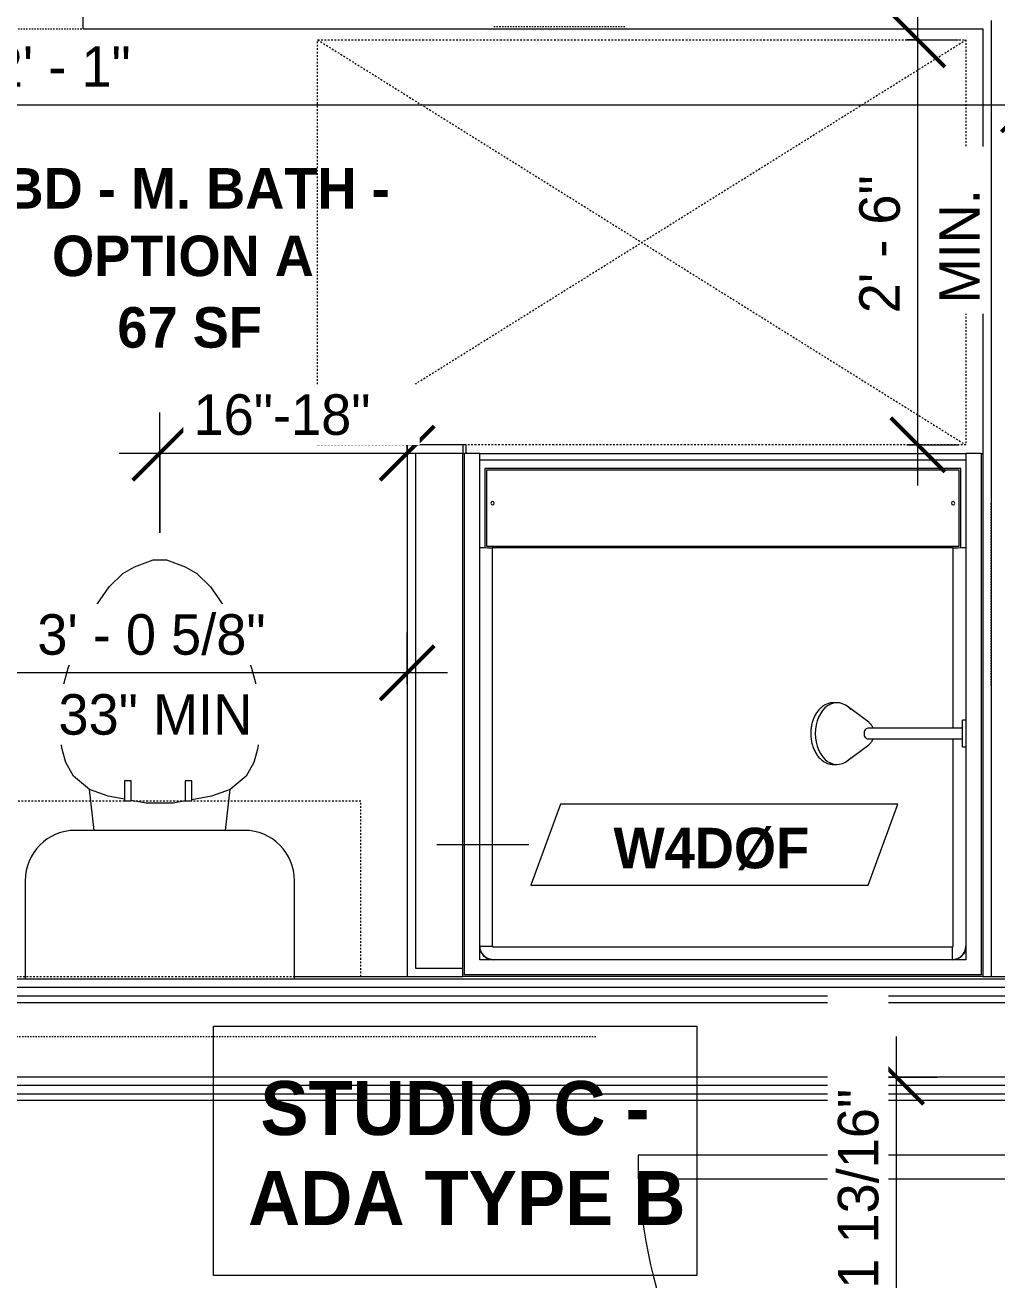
# Model space of a CAD drawing. Header units: inches. Extents: x -4058 to -1781, y 9814 to 12264.
# Drawn here: x -3586.7 to -3514.7, y 11732.2 to 11825.1 of the extents above; entities that cross this region are included whole.
import ezdxf

# ---------------------------------------------------------------- set-up
doc = ezdxf.new("R2010")
doc.units = ezdxf.units.IN
doc.header["$MEASUREMENT"] = 0
for name, pattern in [('Dash', [0.25, 0.125, -0.125]), ('Dash 3_32_', [0.1875, 0.09375, -0.09375]), ('Overhead', [0.15625, 0.09375, -0.0625])]:
    doc.linetypes.add(name, pattern=pattern)
for name, color, linetype, lineweight in [('0-1', 7, 'Continuous', 5), ('0-3', 8, 'Continuous', 9), ('A-ANNO-DIMS', 211, 'Continuous', 9), ('A-ANNO-DIMS-32', 211, 'Continuous', 9), ('A-AREA-IDEN', 2, 'Continuous', 9), ('A-DETL-1', 90, 'Dash 3_32_', 9), ('A-DETL-GENF-3', 92, 'Overhead', 9), ('A-DETL-MEDM-1', 33, 'Continuous', 9), ('A-DOOR-1', 7, 'Continuous', 9), ('A-DOOR-2', 31, 'Continuous', 9), ('A-DOOR-FRAM-1', 7, 'Continuous', 9), ('A-FLOR-2', 192, 'Continuous', 9), ('A-GENM', 5, 'Continuous', 9), ('A-GENM-2', 147, 'Dash', 9), ('A-WALL-1', 7, 'Continuous', 9), ('A-WALL-2', 113, 'Continuous', 9), ('A-WALL-IDEN', 211, 'Continuous', 9), ('I-WALL-3', 7, 'Continuous', 9), ('P-SANR-FIXT', 6, 'Continuous', 9), ('Q-CASE', 31, 'Continuous', 9), ('Q-CASE-2', 31, 'Dash', 9)]:
    doc.layers.add(name, color=color, linetype=linetype, lineweight=lineweight)
doc.styles.add('Century Gothic', font='ufonts.com_century-gothic.ttf', dxfattribs={"height": 3})
doc.styles.add('Century Gothic_B', font='GOTHICB.TTF', dxfattribs={"height": 3})
doc.styles.add('Century Gothic_B_1', font='GOTHICB.TTF', dxfattribs={"height": 4})
doc.dimstyles.new('MARKETING_DIMENSION', dxfattribs={"dimscale": 12, "dimtxt": 3.132505, "dimasz": 0.333333, "dimexe": 0.25, "dimexo": 0.166667, "dimgap": 0.041667, "dimtad": 1, "dimdec": 4, "dimrnd": 0.0625, "dimzin": 3, "dimdsep": 46, "dimlunit": 4, "dimtxsty": 'Century Gothic', "dimblk1": 'OBLIQUE', "dimblk2": 'OBLIQUE', "dimsah": 1, "dimcen": 0.09, "dimdle": 0.25, "dimazin": 0, "dimtfac": 1, "dimtdec": 4, "dimtix": 1, "dimtmove": 0, "dimatfit": 3, "dimfxl": 1, "dimtvp": 1, "dimtfill": 1, "dimfrac": 2, "dimtolj": 1, "dimtzin": 0, "dimarcsym": 2})
doc.dimstyles.new('THE_DIMENSION_STRING_2', dxfattribs={"dimscale": 12, "dimtxt": 3.132505, "dimasz": 0.333333, "dimexe": 0.25, "dimexo": 0.166667, "dimgap": 0.041667, "dimtad": 1, "dimdec": 4, "dimrnd": 0.0625, "dimzin": 3, "dimdsep": 46, "dimlunit": 4, "dimtxsty": 'Century Gothic', "dimblk1": 'OBLIQUE', "dimblk2": 'OBLIQUE', "dimsah": 1, "dimcen": 0.09, "dimdle": 0.25, "dimazin": 0, "dimtfac": 1, "dimtdec": 4, "dimtix": 1, "dimtmove": 0, "dimatfit": 3, "dimfxl": 1, "dimtvp": 1, "dimtfill": 1, "dimfrac": 2, "dimtolj": 1, "dimtzin": 0, "dimarcsym": 2})
doc.dimstyles.new('THE_DIMENSION_STRING_3', dxfattribs={"dimscale": 12, "dimtxt": 3.132505, "dimasz": 0.333333, "dimexe": 0.25, "dimexo": 0.166667, "dimgap": 0.041667, "dimtad": 1, "dimdec": 4, "dimrnd": 0.0625, "dimzin": 3, "dimdsep": 46, "dimlunit": 4, "dimtxsty": 'Century Gothic', "dimblk1": 'OBLIQUE', "dimblk2": 'OBLIQUE', "dimsah": 1, "dimcen": 0.09, "dimdle": 0.25, "dimazin": 0, "dimtfac": 1, "dimtdec": 4, "dimtix": 1, "dimtmove": 0, "dimatfit": 3, "dimfxl": 1, "dimtvp": 1, "dimtfill": 1, "dimfrac": 2, "dimtolj": 1, "dimtzin": 0, "dimarcsym": 2})
doc.dimstyles.new('THE_DIMENSION_STRING_5', dxfattribs={"dimscale": 12, "dimtxt": 3.132505, "dimasz": 0.333333, "dimexe": 0.25, "dimexo": 0.166667, "dimgap": 0.041667, "dimtad": 1, "dimdec": 4, "dimrnd": 0.0625, "dimzin": 3, "dimdsep": 46, "dimlunit": 4, "dimtxsty": 'Century Gothic', "dimblk1": 'OBLIQUE', "dimblk2": 'OBLIQUE', "dimsah": 1, "dimcen": 0.09, "dimdle": 0.25, "dimazin": 0, "dimtfac": 1, "dimtdec": 4, "dimtix": 1, "dimtmove": 0, "dimatfit": 3, "dimfxl": 1, "dimtvp": 1, "dimtfill": 1, "dimfrac": 2, "dimtolj": 1, "dimtzin": 0, "dimarcsym": 2})

# ---------------------------------------------------------------- blocks, each defined once
blk = doc.blocks.new('HOLLOW METAL - UNIT DOOR-2191978-UNITS PLANS - 3RD FLOOR')
at = {"layer": 'A-DOOR-1'}
for p, q in [((18, 39.875), (16.25, 39.875)), ((16.25, 39.875), (16.25, 3.875)), ((18, 3.875), (18, 39.875)), ((16.25, 3.875), (18, 3.875))]:
    blk.add_line(p, q, dxfattribs=at)
blk.add_arc((18, 3.875), 36, 90, 180, dxfattribs=at)
at = {"layer": 'A-DOOR-FRAM-1'}
for p, q in [((-18, 3.875), (-20, 3.875)), ((-20, 3.875), (-20, -4.125)), ((-18, 1.9375), (-18, 3.875)), ((18, 3.875), (18, 1.9375)), ((20, 3.875), (18, 3.875)), ((20, -4.125), (20, 3.875)), ((-17.375, 1.9375), (-18, 1.9375)), ((-17.375, -2.1875), (-17.375, 1.9375)), ((18, 1.9375), (17.375, 1.9375)), ((17.375, 1.9375), (17.375, -2.1875)), ((-18, -4.125), (-18, -2.1875)), ((-18, -2.1875), (-17.375, -2.1875)), ((17.375, -2.1875), (18, -2.1875)), ((18, -2.1875), (18, -4.125)), ((-20, -4.125), (-18, -4.125)), ((18, -4.125), (20, -4.125))]:
    blk.add_line(p, q, dxfattribs=at)
blk = doc.blocks.new('CTR - 1st Phase - Common Walls_rvt-1-UNITS PLANS - 3RD FLOOR')
at = {"layer": 'A-WALL-1'}
for p, q in [((-3501.674, 11753.814), (-3852.474, 11753.814)), ((-3501.674, 11753.189), (-3852.474, 11753.189)), ((-3501.674, 11752.689), (-3852.474, 11752.689)), ((-3504.674, 11747.189), (-3852.474, 11747.189)), ((-3504.674, 11746.564), (-3852.474, 11746.564))]:
    blk.add_line(p, q, dxfattribs=at)
at = {"layer": 'I-WALL-3'}
for p, q in [((-3501.674, 11754.439), (-3852.474, 11754.439)), ((-3852.474, 11745.939), (-3505.299, 11745.939))]:
    blk.add_line(p, q, dxfattribs=at)
at = {"layer": '0-3', "rotation": 89.99999999998256}
blk.add_blockref('HOLLOW METAL - UNIT DOOR-2191978-UNITS PLANS - 3RD FLOOR', (-3501.424, 11723.402), dxfattribs=at)
blk = doc.blocks.new('Door-Opening - CLEAR OPENING - 34_ x 80_-3928388-UNITS PLANS - 3RD FLOOR')
at = {"layer": 'A-DETL-GENF-3'}
for p, q in [((16.678, 2.375), (-17.322, 2.375)), ((-17.322, -2.375), (16.678, -2.375))]:
    blk.add_line(p, q, dxfattribs=at)
at = {"layer": 'A-DETL-MEDM-1'}
for p, q in [((-17.322, 2.375), (-17.322, -2.375)), ((16.678, -2.375), (16.678, 2.375))]:
    blk.add_line(p, q, dxfattribs=at)
blk = doc.blocks.new('Toilet-Domestic-3D - Toilet-Domestic-3D-V65-UNITS PLANS - 3RD FLOOR')
at = {"layer": 'P-SANR-FIXT'}
for p, q in [((-2.74, 11), (-1.874, 11.5)), ((-1.874, 11.5), (-0.5, 12)), ((-0.5, 12), (0.5, 12)), ((0.5, 12), (1.874, 11.5)), ((1.874, 11.5), (2.74, 11)), ((-3.74, 10), (-2.74, 11)), ((2.74, 11), (3.74, 10)), ((-5.127, 8), (-3.74, 10)), ((3.74, 10), (5.127, 8)), ((-6.06, 6), (-5.127, 8)), ((5.127, 8), (6.06, 6)), ((-6.788, 4), (-6.06, 6)), ((6.06, 6), (6.788, 4)), ((-7.326, 1.992), (-6.788, 4)), ((6.788, 4), (7.326, 1.992)), ((-7.5, 0), (-7.326, 1.992)), ((7.326, 1.992), (7.5, 0)), ((-7.413, -0.996), (-7.5, 0)), ((7.5, 0), (7.413, -0.996)), ((-7.236, -2), (-7.413, -0.996)), ((7.413, -0.996), (7.236, -2)), ((-6.968, -3), (-7.236, -2)), ((7.236, -2), (6.968, -3)), ((-6.401, -4), (-6.968, -3)), ((6.968, -3), (6.401, -4)), ((-5.209, -5), (-6.401, -4)), ((6.401, -4), (5.209, -5)), ((-3.836, -5.5), (-5.209, -5)), ((-4.862, -8.024), (-5.209, -5)), ((-2.613, -5.716), (-3.836, -5.5)), ((3.836, -5.5), (2.375, -5.758)), ((5.209, -5), (3.836, -5.5)), ((4.862, -8.024), (5.209, -5)), ((-1, -6), (-2.125, -5.802)), ((1, -6), (-1, -6)), ((1.887, -5.844), (1, -6)), ((6.25, -8.024), (-6.25, -8.024)), ((-9.976, -11.75), (-9.976, -19.043)), ((9.976, -19.043), (9.976, -11.75))]:
    blk.add_line(p, q, dxfattribs=at)
for centre, start, end in [((-6.25, -11.75), 90, 180), ((6.25, -11.75), 0, 90)]:
    blk.add_arc(centre, 3.726, start, end, dxfattribs=at)
blk = doc.blocks.new('ADA Clearances - 30_x48_-V33-UNITS PLANS - 3RD FLOOR')
at = {"layer": 'A-GENM-2'}
for p, q in [((15, 24), (-15, -24)), ((-15, 24), (15, -24)), ((-15, 17.375), (-15, 24)), ((-15, 24), (15, 24)), ((15, 24), (15, -24)), ((-15, -24), (-15, 13)), ((15, -24), (-15, -24))]:
    blk.add_line(p, q, dxfattribs=at)
blk = doc.blocks.new('300 Series Wall Hung Cabinet_326 - 30_-2909952-UNITS PLANS - 3RD FLOOR')
at = {"layer": 'Q-CASE'}
for p, q in [((-2.5, -13.188), (-2.012, -13.188)), ((-2.5, -13.188), (-2.5, -14.687)), ((-2.012, -14.687), (-2.012, -13.188)), ((2, -13.188), (2.488, -13.188)), ((2, -13.188), (2, -14.687)), ((2.488, -14.687), (2.488, -13.188)), ((-2.5, -14.687), (-2.012, -14.687)), ((2, -14.687), (2.488, -14.687))]:
    blk.add_line(p, q, dxfattribs=at)
at = {"layer": 'Q-CASE-2'}
for p, q in [((15, -0.188), (-15, -0.188)), ((-15, -0.188), (-15, -13.188)), ((15, -13.188), (15, -0.188)), ((-15, -13.188), (15, -13.188))]:
    blk.add_line(p, q, dxfattribs=at)
blk = doc.blocks.new('The Shower - The Shower-4199730-UNITS PLANS - 3RD FLOOR')
at = {"layer": 'P-SANR-FIXT'}
for p, q in [((0, 39.25), (0.125, 39.25)), ((0, 0.5), (0, 39.25)), ((1.25, 39.25), (0.125, 39.25)), ((0.125, 0.625), (0.125, 39.25)), ((1.25, 39.25), (37.25, 39.25)), ((1.25, 38.75), (1.25, 39.25)), ((1.25, 1.75), (1.25, 39.25)), ((37.25, 39.25), (37.25, 38.75)), ((38.375, 39.25), (37.25, 39.25)), ((37.25, 39.25), (37.25, 19.484)), ((38.375, 39.25), (38.5, 39.25)), ((38.375, 39.25), (38.375, 0.625)), ((38.5, 39.25), (38.5, 0.5)), ((37.25, 38.75), (1.25, 38.75)), ((1.625, 38.125), (1.625, 32.27)), ((36.875, 38.125), (1.625, 38.125)), ((36.875, 32.27), (36.875, 38.125)), ((36.75, 37.996), (1.75, 37.996)), ((1.75, 37.996), (1.75, 32.38)), ((36.75, 32.38), (36.75, 37.996)), ((1.75, 32.38), (36.75, 32.38)), ((2.2, 2.75), (2.2, 32.266)), ((36.3, 32.266), (2.2, 32.266)), ((36.3, 18.893), (36.3, 32.266)), ((36.3, 2.753), (36.3, 18.106)), ((37.25, 17.516), (37.25, 1.75)), ((1.28, 2.507), (1.302, 2.432)), ((1.368, 2.279), (1.38, 2.257)), ((1.397, 2.229), (1.415, 2.199)), ((1.51, 2.078), (1.578, 2.01)), ((1.699, 1.915), (1.731, 1.895)), ((2.253, 2.7), (36.25, 2.7)), ((36.772, 1.897), (36.801, 1.915)), ((36.922, 2.01), (36.99, 2.078)), ((37.085, 2.199), (37.105, 2.231)), ((37.121, 2.259), (37.132, 2.279)), ((37.198, 2.432), (37.22, 2.507)), ((37.25, 1.75), (1.25, 1.75)), ((1.932, 1.802), (2.007, 1.78)), ((2.253, 1.769), (36.25, 1.769)), ((36.25, 1.75), (36.25, 1.769)), ((36.493, 1.78), (36.568, 1.802)), ((38.5, 0.5), (0, 0.5)), ((38.375, 0.625), (0.125, 0.625))]:
    blk.add_line(p, q, dxfattribs=at)
for centre, radius, start, end in [((2.203, 35.563), 0.125, 0, 180), ((2.203, 35.563), 0.125, 180, 0), ((36.297, 35.563), 0.125, 0, 180), ((36.297, 35.563), 0.125, 180, 0), ((2.25, 2.75), 1, 180, 270), ((36.25, 2.75), 1, 270, 0)]:
    blk.add_arc(centre, radius, start, end, dxfattribs=at)
for centre, major_axis, start_param, end_param in [((2.2, 32.284), (-0.95, 0), 0, 1.570796), ((36.3, 32.284), (0.95, 0), 4.712389, 6.283185)]:
    blk.add_ellipse(centre, major_axis=major_axis, ratio=0.019505, start_param=start_param, end_param=end_param, dxfattribs=at)
for points, knots in [([(1.25, 2.769), (1.25, 2.767), (1.272, 2.764), (1.4, 2.758), (1.642, 2.754), (1.951, 2.752), (2.117, 2.752), (2.2, 2.753)], [-1, -1, -1, -1, -0.833333, -0.666667, -0.333333, -0.166667, 0, 0, 0, 0]), ([(1.25, 2.769), (1.25, 2.702), (1.263, 2.572), (1.34, 2.32), (1.525, 2.042), (1.804, 1.857), (2.056, 1.781), (2.186, 1.769), (2.253, 1.769)], [-1, -1, -1, -1, -0.874768, -0.749536, -0.499072, -0.248608, -0.123376, 0.001856, 0.001856, 0.001856, 0.001856]), ([(1.589, 2), (1.545, 2.038), (1.47, 2.117), (1.409, 2.206), (1.385, 2.249)], [0.4597287, 0.4597287, 0.4597287, 0.4597287, 0.5714286, 0.666048, 0.666048, 0.666048, 0.666048]), ([(2.25, 1.75), (2.174, 1.75), (2.026, 1.767), (1.86, 1.825), (1.773, 1.871), (1.752, 1.883)], [0, 0, 0, 0, 0.1428571, 0.2857143, 0.332096, 0.332096, 0.332096, 0.332096]), ([(2.2, 2.753), (2.2, 2.742), (2.201, 2.74), (2.203, 2.731), (2.207, 2.724), (2.212, 2.717), (2.218, 2.711), (2.226, 2.705), (2.235, 2.702), (2.242, 2.7), (2.248, 2.7), (2.253, 2.7)], [-1, -1, -1, -1, -0.833333, -0.75, -0.666667, -0.583333, -0.416667, -0.291667, -0.208333, -0.083333, 0, 0, 0, 0]), ([(36.247, 2.7), (36.258, 2.7), (36.26, 2.701), (36.268, 2.703), (36.276, 2.707), (36.283, 2.712), (36.289, 2.718), (36.294, 2.726), (36.298, 2.735), (36.3, 2.741), (36.3, 2.748), (36.3, 2.753)], [-1, -1, -1, -1, -0.833333, -0.75, -0.666667, -0.583333, -0.416667, -0.291667, -0.208333, -0.083333, 0, 0, 0, 0]), ([(36.25, 1.796), (36.25, 1.816), (36.25, 1.907), (36.249, 2.145), (36.248, 2.452), (36.248, 2.617), (36.247, 2.7)], [-0.8333333, -0.8333333, -0.8333333, -0.8333333, -0.6666667, -0.3333333, -0.1666667, 0, 0, 0, 0]), ([(36.25, 1.769), (36.317, 1.769), (36.447, 1.782), (36.699, 1.858), (36.977, 2.044), (37.162, 2.322), (37.238, 2.575), (37.25, 2.705), (37.25, 2.771)], [-1, -1, -1, -1, -0.874768, -0.749536, -0.499072, -0.248608, -0.123376, 0.001856, 0.001856, 0.001856, 0.001856]), ([(36.75, 1.884), (36.696, 1.853), (36.588, 1.803), (36.419, 1.76), (36.307, 1.75), (36.25, 1.75)], [0.6665409, 0.6665409, 0.6665409, 0.6665409, 0.7857143, 0.8928571, 1, 1, 1, 1]), ([(37.014, 2.105), (36.972, 2.055), (36.889, 1.974), (36.794, 1.909), (36.751, 1.885)], [0.4462442, 0.4462442, 0.4462442, 0.4462442, 0.5714286, 0.666048, 0.666048, 0.666048, 0.666048]), ([(37.193, 2.416), (37.181, 2.382), (37.157, 2.326), (37.129, 2.273), (37.117, 2.252)], [0.2167295, 0.2167295, 0.2167295, 0.2167295, 0.2857143, 0.332096, 0.332096, 0.332096, 0.332096])]:
    blk.add_open_spline(points, degree=3, knots=knots, dxfattribs=at)
for points in [[(1.251, 2.707), (1.25, 2.721), (1.25, 2.735), (1.25, 2.75)], [(1.384, 2.25), (1.371, 2.272), (1.359, 2.295), (1.348, 2.319)], [(1.75, 1.884), (1.707, 1.909), (1.665, 1.937), (1.627, 1.968)], [(37.116, 2.25), (37.095, 2.214), (37.072, 2.179), (37.047, 2.146)], [(37.25, 2.75), (37.25, 2.724), (37.249, 2.698), (37.247, 2.673)]]:
    blk.add_open_spline(points, degree=3, dxfattribs=at)
blk = doc.blocks.new('Shower Head - Shower Head-3265626-UNITS PLANS - 3RD FLOOR')
at = {"layer": 'P-SANR-FIXT'}
for p, q in [((-0.984, 0), (-0.984, -0.255)), ((-0.984, 0), (0.984, 0)), ((0.984, -0.255), (-0.984, -0.255)), ((-0.394, -0.255), (-0.394, -1.002)), ((0.394, -1.002), (0.394, -0.255)), ((0.984, -0.255), (0.984, 0)), ((-0.394, -6.013), (-0.394, -7.265)), ((0.394, -7.265), (0.394, -6.013)), ((-0.837, -7.194), (-2.021, -8.783)), ((2.021, -8.783), (0.837, -7.194)), ((-2.285, -9.536), (-2.285, -9.815)), ((2.285, -9.815), (2.285, -9.536))]:
    blk.add_line(p, q, dxfattribs=at)
at = {"layer": 'P-SANR-FIXT', "flags": 128}
for points in [[(-0.394, -1.002), (-0.394, -1.285), (-0.394, -1.568), (-0.394, -1.85), (-0.394, -2.131), (-0.394, -2.41), (-0.394, -2.686), (-0.394, -2.96), (-0.394, -3.231), (-0.394, -3.498), (-0.394, -3.761), (-0.394, -4.02), (-0.394, -4.274), (-0.394, -4.523), (-0.394, -4.766), (-0.394, -5.003), (-0.394, -5.234), (-0.394, -5.458), (-0.394, -5.674), (-0.394, -5.884), (-0.394, -6.013)], [(0.394, -6.013), (0.394, -5.808), (0.394, -5.596), (0.394, -5.377), (0.394, -5.15), (0.394, -4.917), (0.394, -4.678), (0.394, -4.433), (0.394, -4.182), (0.394, -3.926), (0.394, -3.666), (0.394, -3.401), (0.394, -3.132), (0.394, -2.86), (0.394, -2.585), (0.394, -2.308), (0.394, -2.028), (0.394, -1.747), (0.394, -1.465), (0.394, -1.182), (0.394, -1.002)], [(-0.394, -6.871), (-0.426, -6.883), (-0.458, -6.897), (-0.489, -6.911), (-0.521, -6.927), (-0.552, -6.944), (-0.582, -6.963), (-0.613, -6.982), (-0.643, -7.003), (-0.672, -7.025), (-0.701, -7.049), (-0.729, -7.074), (-0.756, -7.101), (-0.783, -7.129), (-0.809, -7.159), (-0.834, -7.19), (-0.837, -7.194)], [(0.837, -7.194), (0.813, -7.163), (0.787, -7.133), (0.76, -7.105), (0.733, -7.078), (0.705, -7.052), (0.676, -7.029), (0.647, -7.006), (0.617, -6.985), (0.587, -6.965), (0.556, -6.947), (0.525, -6.93), (0.494, -6.914), (0.462, -6.899), (0.43, -6.885), (0.398, -6.873)], [(-2.285, -9.815), (-2.283, -9.885), (-2.277, -9.955), (-2.267, -10.024), (-2.253, -10.094), (-2.236, -10.162), (-2.214, -10.23), (-2.189, -10.297), (-2.16, -10.362), (-2.128, -10.427), (-2.092, -10.49), (-2.053, -10.552), (-2.011, -10.613), (-1.965, -10.672), (-1.916, -10.729), (-1.865, -10.785), (-1.81, -10.839), (-1.753, -10.891), (-1.693, -10.941), (-1.631, -10.99), (-1.566, -11.036), (-1.499, -11.08), (-1.43, -11.122), (-1.358, -11.163), (-1.285, -11.2), (-1.21, -11.236), (-1.132, -11.27), (-1.054, -11.301), (-0.973, -11.33), (-0.892, -11.356), (-0.809, -11.38), (-0.725, -11.402), (-0.639, -11.422), (-0.553, -11.438), (-0.466, -11.453), (-0.379, -11.465), (-0.291, -11.474), (-0.202, -11.481), (-0.113, -11.486), (-0.024, -11.488), (0, -11.488)], [(0, -11.488), (0.089, -11.487), (0.178, -11.483), (0.267, -11.476), (0.355, -11.468), (0.443, -11.456), (0.53, -11.443), (0.616, -11.426), (0.702, -11.408), (0.786, -11.387), (0.869, -11.363), (0.952, -11.337), (1.032, -11.309), (1.111, -11.278), (1.189, -11.245), (1.265, -11.21), (1.339, -11.173), (1.411, -11.133), (1.481, -11.092), (1.548, -11.048), (1.614, -11.002), (1.677, -10.955), (1.737, -10.905), (1.795, -10.853), (1.85, -10.8), (1.903, -10.745), (1.952, -10.688), (1.999, -10.629), (2.042, -10.569), (2.082, -10.507), (2.119, -10.444), (2.152, -10.38), (2.182, -10.315), (2.208, -10.248), (2.23, -10.18), (2.249, -10.112), (2.264, -10.043), (2.275, -9.974), (2.282, -9.904), (2.285, -9.833), (2.285, -9.815)]]:
    blk.add_lwpolyline(points, dxfattribs=at)
at = {"layer": 'P-SANR-FIXT'}
for centre, major_axis, start_param, end_param in [((0, -7.265), (0.394, 0), 3.141593, 4.712389), ((0, -7.265), (-0.394, 0), 1.570796, 3.141593), ((0, -9.536), (2.285, 0), 2.468394, 4.712389), ((0, -9.536), (-2.285, 0), 1.570796, 3.814791)]:
    blk.add_ellipse(centre, major_axis=major_axis, ratio=0.707107, start_param=start_param, end_param=end_param, dxfattribs=at)
blk = doc.blocks.new('DIMBLOCK494-UNITS PLANS - 3RD FLOOR')
at = {"layer": 'A-ANNO-DIMS-32'}
for p, q in [((-3522.166, 11720.402), (-3522.166, 11750.189)), ((-3522.995, 11747.189), (-3519.166, 11747.189)), ((-3522.166, 11747.189), (-3522.995, 11747.189)), ((-3522.995, 11723.402), (-3519.166, 11723.402)), ((-3522.166, 11723.402), (-3522.995, 11723.402))]:
    blk.add_line(p, q, dxfattribs=at)
at = {"layer": 'A-ANNO-DIMS-32', "lineweight": 50}
for p, q in [((-3522.166, 11747.189), (-3524.166, 11749.189)), ((-3522.166, 11747.189), (-3520.166, 11745.189)), ((-3522.166, 11723.402), (-3524.166, 11725.402)), ((-3522.166, 11723.402), (-3520.166, 11721.402))]:
    blk.add_line(p, q, dxfattribs=at)
at = {"layer": 'A-ANNO-DIMS-32', "color": 0, "insert": (-3526.512, 11722.716), "char_height": 3, "width": 30.19138, "attachment_point": 1, "rotation": 90, "line_spacing_factor": 0.984502, "style": 'Century Gothic', "bg_fill": 3, "box_fill_scale": 1.25, "bg_fill_color": 256, "bg_fill_true_color": 13158600, "bg_fill_transparency": 0}
blk.add_mtext('1\' - 11 13/16"', dxfattribs=at)
blk = doc.blocks.new('_Oblique')
at = {"color": 0, "linetype": 'ByBlock', "lineweight": -2}
blk.add_line((-0.5, -0.5), (0.5, 0.5), dxfattribs=at)
blk = doc.blocks.new('DIMBLOCK662-UNITS PLANS - 3RD FLOOR')
at = {"layer": 'A-ANNO-DIMS-32', "lineweight": 50}
for p, q in [((-3657.406, 11819.183), (-3655.406, 11821.183)), ((-3512.406, 11819.183), (-3510.406, 11821.183)), ((-3657.406, 11819.183), (-3659.406, 11817.183)), ((-3512.406, 11819.183), (-3514.406, 11817.183))]:
    blk.add_line(p, q, dxfattribs=at)
at = {"layer": 'A-ANNO-DIMS-32'}
for p, q in [((-3657.406, 11820.012), (-3657.406, 11816.183)), ((-3657.406, 11819.183), (-3657.406, 11820.012)), ((-3512.406, 11820.012), (-3512.406, 11816.183)), ((-3512.406, 11819.183), (-3512.406, 11820.012)), ((-3660.406, 11819.183), (-3512.406, 11819.183))]:
    blk.add_line(p, q, dxfattribs=at)
at = {"layer": 'A-ANNO-DIMS-32', "color": 0, "insert": (-3591.32, 11823.528), "char_height": 3, "width": 15.39402, "attachment_point": 1, "line_spacing_factor": 0.984502, "style": 'Century Gothic', "bg_fill": 3, "box_fill_scale": 1.25, "bg_fill_color": 256, "bg_fill_true_color": 13158600, "bg_fill_transparency": 0}
blk.add_mtext('12\' - 1"', dxfattribs=at)
blk = doc.blocks.new('DIMBLOCK806-UNITS PLANS - 3RD FLOOR')
at = {"layer": 'A-ANNO-DIMS-32'}
for p, q in [((-3595.031, 11776.294), (-3595.031, 11780.122)), ((-3558.406, 11776.294), (-3558.406, 11780.122)), ((-3555.406, 11777.122), (-3598.031, 11777.122)), ((-3595.031, 11777.122), (-3595.031, 11776.294)), ((-3558.406, 11777.122), (-3558.406, 11776.294))]:
    blk.add_line(p, q, dxfattribs=at)
at = {"layer": 'A-ANNO-DIMS-32', "lineweight": 50}
for p, q in [((-3595.031, 11777.122), (-3593.031, 11779.122)), ((-3558.406, 11777.122), (-3556.406, 11779.122)), ((-3595.031, 11777.122), (-3597.031, 11775.122)), ((-3558.406, 11777.122), (-3560.406, 11775.122))]:
    blk.add_line(p, q, dxfattribs=at)
at = {"layer": 'A-ANNO-DIMS-32', "color": 0, "char_height": 3, "attachment_point": 1, "line_spacing_factor": 0.984502, "style": 'Century Gothic', "bg_fill": 3, "box_fill_scale": 1.25, "bg_fill_color": 256, "bg_fill_true_color": 13158600, "bg_fill_transparency": 0}
for s, insert, width in [('3\' - 0 5/8"', (-3585.792, 11781.467), 21.77837), ('33" MIN', (-3584.226, 11775.545), 18.01936)]:
    blk.add_mtext(s, dxfattribs=dict(at, insert=insert, width=width))
blk = doc.blocks.new('DIMBLOCK814-UNITS PLANS - 3RD FLOOR')
at = {"layer": 'A-ANNO-DIMS-32'}
for p, q in [((-3576.718, 11787.483), (-3576.718, 11796.405)), ((-3558.406, 11794.233), (-3558.406, 11790.405)), ((-3558.406, 11793.405), (-3558.406, 11794.233)), ((-3579.718, 11793.405), (-3555.406, 11793.405)), ((-3576.718, 11793.405), (-3576.718, 11787.483))]:
    blk.add_line(p, q, dxfattribs=at)
at = {"layer": 'A-ANNO-DIMS-32', "lineweight": 50}
for p, q in [((-3576.718, 11793.405), (-3574.718, 11795.405)), ((-3558.406, 11793.405), (-3556.406, 11795.405)), ((-3576.718, 11793.405), (-3578.718, 11791.405)), ((-3558.406, 11793.405), (-3560.406, 11791.405))]:
    blk.add_line(p, q, dxfattribs=at)
at = {"layer": 'A-ANNO-DIMS-32', "color": 0, "insert": (-3574.225, 11797.75), "char_height": 3, "width": 15.99069, "attachment_point": 1, "line_spacing_factor": 0.984502, "style": 'Century Gothic', "bg_fill": 3, "box_fill_scale": 1.25, "bg_fill_color": 256, "bg_fill_true_color": 13158600, "bg_fill_transparency": 0}
blk.add_mtext('16"-18"', dxfattribs=at)
blk = doc.blocks.new('Wall Tag - Arch Wall-3956453-UNITS PLANS - 3RD FLOOR')
at = {"layer": 'A-WALL-IDEN'}
for p, q in [((-0.3561, 0.0937), (-0.4244, -0.0937)), ((0.4244, 0.0937), (-0.3561, 0.0937)), ((0.3561, -0.0937), (0.4244, 0.0937)), ((-0.4244, -0.0937), (0.3561, -0.0937))]:
    blk.add_line(p, q, dxfattribs=at)
blk = doc.blocks.new('DIMBLOCK1195-UNITS PLANS - 3RD FLOOR')
at = {"layer": 'A-ANNO-DIMS-32'}
for p, q in [((-3520.579, 11791.002), (-3520.579, 11827.002)), ((-3521.408, 11824.002), (-3517.579, 11824.002)), ((-3520.579, 11824.002), (-3521.408, 11824.002)), ((-3521.408, 11794.002), (-3517.579, 11794.002)), ((-3520.579, 11794.002), (-3521.408, 11794.002))]:
    blk.add_line(p, q, dxfattribs=at)
at = {"layer": 'A-ANNO-DIMS-32', "lineweight": 50}
for p, q in [((-3520.579, 11824.002), (-3522.579, 11826.002)), ((-3520.579, 11824.002), (-3518.579, 11822.002)), ((-3520.579, 11794.002), (-3522.579, 11796.002)), ((-3520.579, 11794.002), (-3518.579, 11792.002))]:
    blk.add_line(p, q, dxfattribs=at)
at = {"layer": 'A-ANNO-DIMS-32', "color": 0, "char_height": 3, "attachment_point": 1, "rotation": 90, "line_spacing_factor": 0.984502, "style": 'Century Gothic', "bg_fill": 3, "box_fill_scale": 1.25, "bg_fill_color": 256, "bg_fill_true_color": 13158600, "bg_fill_transparency": 0}
for s, insert, width in [('2\' - 6"', (-3524.924, 11803.756), 12.58969), ('MIN.', (-3519.002, 11804.477), 10.85935)]:
    blk.add_mtext(s, dxfattribs=dict(at, insert=insert, width=width))

msp = doc.modelspace()

# ---------------------------------------------------------------- linework, layer by layer
at = {"layer": 'A-AREA-IDEN', "flags": 128}
msp.add_lwpolyline([(-3572.74819, 11750.95374), (-3536.96363, 11750.95374), (-3536.96363, 11732.50461), (-3572.74819, 11732.50461)], close=True, dxfattribs=at)
at = {"layer": 'A-DETL-1'}
for p, q in [((-3551.97932, 11825.0019), (-3542.22932, 11825.0019)), ((-3515.15554, 11776.1894), (-3515.15554, 11789.6894)), ((-3598.32374, 11750.1894), (-3544.32374, 11750.1894))]:
    msp.add_line(p, q, dxfattribs=at)
at = {"layer": 'A-FLOR-2'}
for p, q in [((-3566.74181, 11754.6269), (-3558.40554, 11754.6269)), ((-3505.29874, 11745.4644), (-3740.48711, 11745.4644))]:
    msp.add_line(p, q, dxfattribs=at)
at = {"layer": 'A-WALL-2'}
for p, q in [((-3515.15554, 11825.4394), (-3515.15554, 11754.6269)), ((-3582.40554, 11824.8144), (-3515.78054, 11824.8144)), ((-3515.78054, 11824.8144), (-3515.78054, 11793.3769)), ((-3554.03054, 11794.0019), (-3558.40554, 11794.0019)), ((-3558.40554, 11794.0019), (-3558.40554, 11754.6269)), ((-3554.28054, 11794.0019), (-3554.28054, 11793.3769)), ((-3554.03054, 11793.3769), (-3554.03054, 11794.0019)), ((-3554.28054, 11793.3769), (-3557.78054, 11793.3769)), ((-3557.78054, 11793.3769), (-3557.78054, 11755.2519)), ((-3558.40554, 11754.6269), (-3554.28054, 11754.6269)), ((-3557.78054, 11755.2519), (-3554.28054, 11755.2519)), ((-3515.78054, 11754.6269), (-3509.03054, 11754.6269))]:
    msp.add_line(p, q, dxfattribs=at)
at = {"layer": 'A-WALL-IDEN'}
msp.add_line((-3556.21804, 11764.40084), (-3549.38573, 11764.40084), dxfattribs=at)

# ---------------------------------------------------------------- block references
at = {"layer": '0-1'}
msp.add_blockref('CTR - 1st Phase - Common Walls_rvt-1-UNITS PLANS - 3RD FLOOR', (0, 0), dxfattribs=at)
at = {"layer": 'A-DOOR-2'}
msp.add_blockref('Door-Opening - CLEAR OPENING - 34_ x 80_-3928388-UNITS PLANS - 3RD FLOOR', (-3599.08315, 11827.1894), dxfattribs=at)
at = {"layer": 'A-GENM', "rotation": 89.99999999987526}
msp.add_blockref('ADA Clearances - 30_x48_-V33-UNITS PLANS - 3RD FLOOR', (-3541.03054, 11809.0019), dxfattribs=at)
at = {"layer": 'A-WALL-IDEN', "xscale": 31.99999999999999, "yscale": 31.99999999999999, "zscale": 31.99999999999999}
msp.add_blockref('Wall Tag - Arch Wall-3956453-UNITS PLANS - 3RD FLOOR', (-3535.65403, 11764.40084), dxfattribs=at)
at = {"layer": 'P-SANR-FIXT'}
for name, p in [('The Shower - The Shower-4199730-UNITS PLANS - 3RD FLOOR', (-3554.28054, 11754.1269)), ('Toilet-Domestic-3D - Toilet-Domestic-3D-V65-UNITS PLANS - 3RD FLOOR', (-3576.71804, 11773.48271))]:
    msp.add_blockref(name, p, dxfattribs=at)
at = {"layer": 'P-SANR-FIXT', "rotation": 270.000000000077}
msp.add_blockref('Shower Head - Shower Head-3265626-UNITS PLANS - 3RD FLOOR', (-3517.03054, 11772.6269), dxfattribs=at)
at = {"layer": 'Q-CASE', "rotation": 180}
msp.add_blockref('300 Series Wall Hung Cabinet_326 - 30_-2909952-UNITS PLANS - 3RD FLOOR', (-3576.84304, 11754.44399), dxfattribs=at)

# ---------------------------------------------------------------- texts
at = {"layer": 'A-AREA-IDEN', "attachment_point": 1}
for s, insert, char_height, width, style in [('2BD - M. BATH -', (-3590.45036, 11814.50469), 3, 38.077, 'Century Gothic_B'), ('OPTION A', (-3584.70036, 11809.50469), 3, 24.24, 'Century Gothic_B'), ('67 SF', (-3579.86138, 11804.20598), 3, 12.423, 'Century Gothic_B'), ('STUDIO C -', (-3569.27153, 11746.89374), 4, 34.946, 'Century Gothic_B_1'), ('ADA TYPE B', (-3570.18819, 11740.22707), 4, 37.067, 'Century Gothic_B_1')]:
    msp.add_mtext(s, dxfattribs=dict(at, insert=insert, char_height=char_height, width=width, style=style))
at = {"layer": 'A-WALL-IDEN', "insert": (-3543.12192, 11765.64837), "char_height": 3, "width": 17.978, "attachment_point": 1, "style": 'Century Gothic_B'}
msp.add_mtext('W4DØF', dxfattribs=at)

# ---------------------------------------------------------------- next in the draw order: dimensions: what is measured, and where the dimension line sits
at = {"layer": 'A-ANNO-DIMS'}
dim = msp.add_linear_dim(base=(-3512.40554, 11819.18309), p1=(-3657.40554, 11822.01152), p2=(-3512.40554, 11822.01152), dimstyle='MARKETING_DIMENSION', override={"dimpost": '<>', "dimfxl": 145}, dxfattribs=at)
dim.commit()
dim.dimension.update_dxf_attribs({"geometry": 'DIMBLOCK662-UNITS PLANS - 3RD FLOOR', "text_midpoint": (-3584.90554, 11821.22082)})
for base, p1, p2, text, override, picture, middle in [((-3558.40554, 11793.40463), (-3576.71804, 11785.48271), (-3558.40554, 11796.23306), '16"-18"', {"dimpost": '<>', "dimfxl": 21.234823}, 'DIMBLOCK814-UNITS PLANS - 3RD FLOOR', (-3567.56179, 11795.48009)), ((-3595.03054, 11777.12196), (-3558.40554, 11774.29353), (-3595.03054, 11774.29353), '<>\\X33" MIN', {"dimpost": '<>', "dimfxl": 36.625}, 'DIMBLOCK806-UNITS PLANS - 3RD FLOOR', (-3576.71804, 11777.12196))]:
    dim = msp.add_linear_dim(base=base, p1=p1, p2=p2, angle=0, text=text, dimstyle='THE_DIMENSION_STRING_3', override=override, dxfattribs=at)
    dim.commit()
    dim.dimension.update_dxf_attribs({"geometry": picture, "text_midpoint": middle})
dim = msp.add_linear_dim(base=(-3522.16628, 11747.1894), p1=(-3524.99471, 11723.4019), p2=(-3524.99471, 11747.1894), angle=90, dimstyle='THE_DIMENSION_STRING_2', override={"dimpost": '<>', "dimfxl": 23.7875}, dxfattribs=at)
dim.commit()
dim.dimension.update_dxf_attribs({"geometry": 'DIMBLOCK494-UNITS PLANS - 3RD FLOOR', "text_midpoint": (-3524.40796, 11735.29565)})

# ---------------------------------------------------------------- next in the draw order: dimensions: what is measured, and where the dimension line sits
dim = msp.add_linear_dim(base=(-3520.57918, 11824.0019), p1=(-3523.40761, 11794.0019), p2=(-3523.40761, 11824.0019), angle=90, text='<>\\XMIN.', dimstyle='THE_DIMENSION_STRING_5', override={"dimpost": '<>', "dimfxl": 30}, dxfattribs=at)
dim.commit()
dim.dimension.update_dxf_attribs({"geometry": 'DIMBLOCK1195-UNITS PLANS - 3RD FLOOR', "text_midpoint": (-3520.57918, 11809.0019)})

doc.saveas('drawing.dxf')
